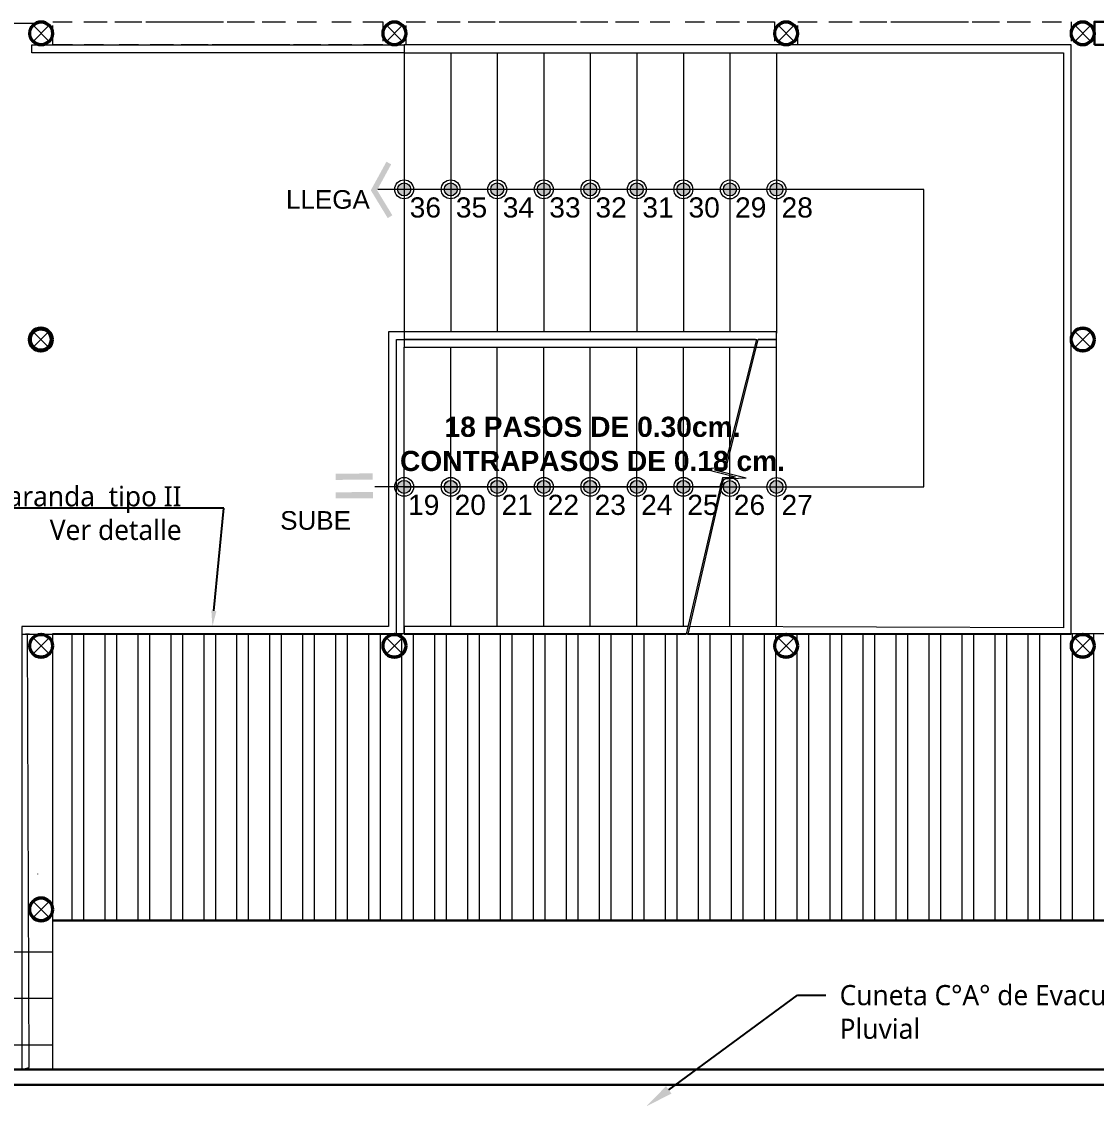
# Model space of a CAD drawing. Header units: metres. Extents: x 27 to 147, y -173 to 8.
# Drawn here: x 120.62 to 127.55, y -51.38 to -44.38 of the extents above; entities that cross this region are included whole.
import ezdxf
from ezdxf import colors
from ezdxf.entities.mleader import LeaderData, LeaderLine
from ezdxf.enums import TextEntityAlignment as Align
from ezdxf.math import Vec2, Vec3

# ---------------------------------------------------------------- set-up
doc = ezdxf.new("R2010")
doc.units = ezdxf.units.M
for name, pattern in [('DASHED2', [0.375, 0.25, -0.125]), ('HIDDEN2', [0.1875, 0.125, -0.0625]), ('HIDDENX2', [19.05, 12.7, -6.35]), ('Rayas', [282.222223, 141.111112, -141.111112])]:
    doc.linetypes.add(name, pattern=pattern)
for name, color, linetype, lineweight in [('A-TRAZO', 7, 'Continuous', 5), ('A_CORTE', 6, 'Continuous', 13), ('A_MUROS-02', 2, 'Continuous', 15), ('barandas tipo 1', 200, 'Continuous', 20), ('cortada', 130, 'HIDDEN2', 20), ('Equipamiento SR', 23, 'Continuous', 0), ('Estructura – Carga_Pluma_Nº__20', 1, 'Continuous', 0), ('flechas', 180, 'Continuous', 15), ('GRAFO 0 BLANCO', 7, 'Continuous', 0), ('GRAFO 3', 22, 'Continuous', 30), ('GRAFO 4', 7, 'Continuous', 30), ('letras sr', 7, 'Continuous', 5), ('Mobiliario interno', 251, 'Continuous', 0), ('Proyeccciones', 1, 'DASHED2', 18), ('PROYECCION LOSA', 7, 'Rayas', 5), ('Tabiques El', 7, 'Continuous', 15)]:
    doc.layers.add(name, color=color, linetype=linetype, lineweight=lineweight)
for name, color, linetype, lineweight, true_color in [('Estructura - Combinado_Pluma_Nº__161', 7, 'Continuous', 13, 0x6a6a6a), ('Mobiliario', 7, 'Continuous', 0, 0x7f7f7f), ('Structural - Combined_Pen_No__161', 7, 'Continuous', 13, 0x6a6a6a)]:
    doc.layers.add(name, color=color, linetype=linetype, lineweight=lineweight, true_color=true_color)
doc.styles.add('Generales', font='trebuc.ttf', dxfattribs={"height": 0.1})
doc.styles.add('GENERATED_STYLE_2', font='arial.ttf')
doc.styles.add('Santa Rosa 1 50', font='trebuc.ttf')
doc.styles.add('TURBO_NPT', font='sanssb__.ttf')

msp = doc.modelspace()

# ---------------------------------------------------------------- hatches: boundary and pattern name
at = {"layer": 'flechas'}
for points in [[(122.9756, -45.2816), (123.0063, -45.2984), (122.9152, -45.4649), (123.0138, -45.6271), (122.9839, -45.6452), (122.8748, -45.4658)], [(122.9756, -45.2816), (123.0063, -45.2984), (122.9152, -45.4649), (123.0138, -45.6271), (122.9839, -45.6452), (122.8748, -45.4658)], [(123.1194, -45.43, -1), (123.0603, -45.4897, -1)], [(123.1196, -45.4894, -1), (123.06, -45.4303, -1)], [(123.1194, -45.43, -1), (123.0603, -45.4897, -1)], [(123.1196, -45.4894, -1), (123.06, -45.4303, -1)], [(123.1194, -45.43, -1), (123.0603, -45.4897, -1)], [(123.1196, -45.4894, -1), (123.06, -45.4303, -1)], [(123.1194, -45.43, -1), (123.0603, -45.4897, -1)], [(123.1196, -45.4894, -1), (123.06, -45.4303, -1)], [(123.4194, -45.43, -1), (123.3603, -45.4897, -1)], [(123.4196, -45.4894, -1), (123.36, -45.4303, -1)], [(123.4194, -45.43, -1), (123.3603, -45.4897, -1)], [(123.4196, -45.4894, -1), (123.36, -45.4303, -1)], [(123.4194, -45.43, -1), (123.3603, -45.4897, -1)], [(123.4196, -45.4894, -1), (123.36, -45.4303, -1)], [(123.4194, -45.43, -1), (123.3603, -45.4897, -1)], [(123.4196, -45.4894, -1), (123.36, -45.4303, -1)], [(123.7194, -45.43, -1), (123.6603, -45.4897, -1)], [(123.7196, -45.4894, -1), (123.66, -45.4303, -1)], [(123.7194, -45.43, -1), (123.6603, -45.4897, -1)], [(123.7196, -45.4894, -1), (123.66, -45.4303, -1)], [(123.7194, -45.43, -1), (123.6603, -45.4897, -1)], [(123.7196, -45.4894, -1), (123.66, -45.4303, -1)], [(123.7194, -45.43, -1), (123.6603, -45.4897, -1)], [(123.7196, -45.4894, -1), (123.66, -45.4303, -1)], [(124.0194, -45.43, -1), (123.9603, -45.4897, -1)], [(124.0196, -45.4894, -1), (123.96, -45.4303, -1)], [(124.0194, -45.43, -1), (123.9603, -45.4897, -1)], [(124.0196, -45.4894, -1), (123.96, -45.4303, -1)], [(124.0194, -45.43, -1), (123.9603, -45.4897, -1)], [(124.0196, -45.4894, -1), (123.96, -45.4303, -1)], [(124.0194, -45.43, -1), (123.9603, -45.4897, -1)], [(124.0196, -45.4894, -1), (123.96, -45.4303, -1)], [(124.3194, -45.43, -1), (124.2603, -45.4897, -1)], [(124.3196, -45.4894, -1), (124.26, -45.4303, -1)], [(124.3194, -45.43, -1), (124.2603, -45.4897, -1)], [(124.3196, -45.4894, -1), (124.26, -45.4303, -1)], [(124.3194, -45.43, -1), (124.2603, -45.4897, -1)], [(124.3196, -45.4894, -1), (124.26, -45.4303, -1)], [(124.3194, -45.43, -1), (124.2603, -45.4897, -1)], [(124.3196, -45.4894, -1), (124.26, -45.4303, -1)], [(124.6194, -45.43, -1), (124.5603, -45.4897, -1)], [(124.6196, -45.4894, -1), (124.56, -45.4303, -1)], [(124.6194, -45.43, -1), (124.5603, -45.4897, -1)], [(124.6196, -45.4894, -1), (124.56, -45.4303, -1)], [(124.6194, -45.43, -1), (124.5603, -45.4897, -1)], [(124.6196, -45.4894, -1), (124.56, -45.4303, -1)], [(124.6194, -45.43, -1), (124.5603, -45.4897, -1)], [(124.6196, -45.4894, -1), (124.56, -45.4303, -1)], [(124.9194, -45.43, -1), (124.8603, -45.4897, -1)], [(124.9196, -45.4894, -1), (124.86, -45.4303, -1)], [(124.9194, -45.43, -1), (124.8603, -45.4897, -1)], [(124.9196, -45.4894, -1), (124.86, -45.4303, -1)], [(124.9194, -45.43, -1), (124.8603, -45.4897, -1)], [(124.9196, -45.4894, -1), (124.86, -45.4303, -1)], [(124.9194, -45.43, -1), (124.8603, -45.4897, -1)], [(124.9196, -45.4894, -1), (124.86, -45.4303, -1)], [(125.2194, -45.4305, -1), (125.1603, -45.4901, -1)], [(125.2196, -45.4899, -1), (125.16, -45.4307, -1)], [(125.2194, -45.4305, -1), (125.1603, -45.4901, -1)], [(125.2196, -45.4899, -1), (125.16, -45.4307, -1)], [(125.2194, -45.4305, -1), (125.1603, -45.4901, -1)], [(125.2196, -45.4899, -1), (125.16, -45.4307, -1)], [(125.2194, -45.4305, -1), (125.1603, -45.4901, -1)], [(125.2196, -45.4899, -1), (125.16, -45.4307, -1)], [(125.5194, -45.4305, -1), (125.4603, -45.4901, -1)], [(125.5196, -45.4899, -1), (125.46, -45.4307, -1)], [(125.5194, -45.4305, -1), (125.4603, -45.4901, -1)], [(125.5196, -45.4899, -1), (125.46, -45.4307, -1)], [(125.5194, -45.4305, -1), (125.4603, -45.4901, -1)], [(125.5196, -45.4899, -1), (125.46, -45.4307, -1)], [(125.5194, -45.4305, -1), (125.4603, -45.4901, -1)], [(125.5196, -45.4899, -1), (125.46, -45.4307, -1)], [(123.1194, -47.3488, -1), (123.0603, -47.4084, -1)], [(123.1196, -47.4082, -1), (123.06, -47.349, -1)], [(123.1194, -47.3488, -1), (123.0603, -47.4084, -1)], [(123.1196, -47.4082, -1), (123.06, -47.349, -1)], [(123.4194, -47.3488, -1), (123.3603, -47.4084, -1)], [(123.4196, -47.4082, -1), (123.36, -47.349, -1)], [(123.4194, -47.3488, -1), (123.3603, -47.4084, -1)], [(123.4196, -47.4082, -1), (123.36, -47.349, -1)], [(123.4194, -47.3492, -1), (123.3603, -47.4089, -1)], [(123.4196, -47.4087, -1), (123.36, -47.3495, -1)], [(123.4194, -47.3492, -1), (123.3603, -47.4089, -1)], [(123.4196, -47.4087, -1), (123.36, -47.3495, -1)], [(123.7194, -47.3488, -1), (123.6603, -47.4084, -1)], [(123.7196, -47.4082, -1), (123.66, -47.349, -1)], [(123.7194, -47.3488, -1), (123.6603, -47.4084, -1)], [(123.7196, -47.4082, -1), (123.66, -47.349, -1)], [(123.7194, -47.3492, -1), (123.6603, -47.4089, -1)], [(123.7196, -47.4087, -1), (123.66, -47.3495, -1)], [(123.7194, -47.3492, -1), (123.6603, -47.4089, -1)], [(123.7196, -47.4087, -1), (123.66, -47.3495, -1)], [(124.0194, -47.3488, -1), (123.9603, -47.4084, -1)], [(124.0196, -47.4082, -1), (123.96, -47.349, -1)], [(124.0194, -47.3488, -1), (123.9603, -47.4084, -1)], [(124.0196, -47.4082, -1), (123.96, -47.349, -1)], [(124.0194, -47.3492, -1), (123.9603, -47.4089, -1)], [(124.0196, -47.4087, -1), (123.96, -47.3495, -1)], [(124.0194, -47.3492, -1), (123.9603, -47.4089, -1)], [(124.0196, -47.4087, -1), (123.96, -47.3495, -1)], [(124.3194, -47.3488, -1), (124.2603, -47.4084, -1)], [(124.3196, -47.4082, -1), (124.26, -47.349, -1)], [(124.3194, -47.3488, -1), (124.2603, -47.4084, -1)], [(124.3196, -47.4082, -1), (124.26, -47.349, -1)], [(124.3194, -47.3492, -1), (124.2603, -47.4089, -1)], [(124.3196, -47.4087, -1), (124.26, -47.3495, -1)], [(124.3194, -47.3492, -1), (124.2603, -47.4089, -1)], [(124.3196, -47.4087, -1), (124.26, -47.3495, -1)], [(124.6194, -47.3488, -1), (124.5603, -47.4084, -1)], [(124.6196, -47.4082, -1), (124.56, -47.349, -1)], [(124.6194, -47.3488, -1), (124.5603, -47.4084, -1)], [(124.6196, -47.4082, -1), (124.56, -47.349, -1)], [(124.6194, -47.3492, -1), (124.5603, -47.4089, -1)], [(124.6196, -47.4087, -1), (124.56, -47.3495, -1)], [(124.6194, -47.3492, -1), (124.5603, -47.4089, -1)], [(124.6196, -47.4087, -1), (124.56, -47.3495, -1)], [(124.9194, -47.3488, -1), (124.8603, -47.4084, -1)], [(124.9196, -47.4082, -1), (124.86, -47.349, -1)], [(124.9194, -47.3488, -1), (124.8603, -47.4084, -1)], [(124.9196, -47.4082, -1), (124.86, -47.349, -1)], [(124.9194, -47.3492, -1), (124.8603, -47.4089, -1)], [(124.9196, -47.4087, -1), (124.86, -47.3495, -1)], [(124.9194, -47.3492, -1), (124.8603, -47.4089, -1)], [(124.9196, -47.4087, -1), (124.86, -47.3495, -1)], [(125.2194, -47.3497, -1), (125.1603, -47.4094, -1)], [(125.2196, -47.4091, -1), (125.16, -47.3499, -1)], [(125.2194, -47.3497, -1), (125.1603, -47.4094, -1)], [(125.2196, -47.4091, -1), (125.16, -47.3499, -1)], [(125.5194, -47.3492, -1), (125.4603, -47.4089, -1)], [(125.5196, -47.4087, -1), (125.46, -47.3495, -1)], [(125.5194, -47.3492, -1), (125.4603, -47.4089, -1)], [(125.5196, -47.4087, -1), (125.46, -47.3495, -1)], [(125.5194, -47.3492, -1), (125.4603, -47.4089, -1)], [(125.5196, -47.4087, -1), (125.46, -47.3495, -1)], [(125.5194, -47.3492, -1), (125.4603, -47.4089, -1)], [(125.5196, -47.4087, -1), (125.46, -47.3495, -1)]]:
    msp.add_hatch(color=256, dxfattribs=at).paths.add_polyline_path(points)
h = msp.add_hatch(color=256, dxfattribs=at)
h.paths.add_polyline_path([(122.6485, -47.4536), (122.6482, -47.4136), (122.8882, -47.4117), (122.8885, -47.4517)])
h.paths.add_polyline_path([(122.6476, -47.3336), (122.6473, -47.2936), (122.8873, -47.2917), (122.8876, -47.3317)])
h = msp.add_hatch(color=256, dxfattribs=at)
h.paths.add_polyline_path([(122.6485, -47.4536), (122.6482, -47.4136), (122.8882, -47.4117), (122.8885, -47.4517)])
h.paths.add_polyline_path([(122.6476, -47.3336), (122.6473, -47.2936), (122.8873, -47.2917), (122.8876, -47.3317)])
h = msp.add_hatch(color=256, dxfattribs=at)
h.paths.add_polyline_path([(122.6485, -47.4536), (122.6482, -47.4136), (122.8882, -47.4117), (122.8885, -47.4517)])
h.paths.add_polyline_path([(122.6476, -47.3336), (122.6473, -47.2936), (122.8873, -47.2917), (122.8876, -47.3317)])
h = msp.add_hatch(color=256, dxfattribs=at)
h.paths.add_polyline_path([(122.6485, -47.4536), (122.6482, -47.4136), (122.8882, -47.4117), (122.8885, -47.4517)])
h.paths.add_polyline_path([(122.6476, -47.3336), (122.6473, -47.2936), (122.8873, -47.2917), (122.8876, -47.3317)])
at = {"layer": 'Mobiliario interno'}
h = msp.add_hatch(dxfattribs=at)
h.set_pattern_fill('STEEL', color=256, scale=1.7, angle=45)
h.set_pattern_definition([(90, (287.6245, 279.56074), (-0.2125, 0), []), (90, (287.54938, 279.63587), (-0.2125, 0), [])])
h.paths.add_polyline_path([(132.5568, -48.3288), (127.7904, -48.3253), (120.8226, -48.3221), (120.8235, -50.1716), (131.2346, -50.175), (131.2349, -54.328), (132.6365, -54.328), (132.6365, -48.3288)])

# ---------------------------------------------------------------- linework, layer by layer
at = {"layer": 'A-TRAZO', "color": 251, "true_color": 0x636466}
for p, q in [((126.4398, -45.4598), (122.9201, -45.4598)), ((126.4398, -45.4598), (122.9201, -45.4598)), ((126.4398, -45.4598), (122.9325, -45.4598)), ((126.4398, -45.4598), (122.9325, -45.4598)), ((126.4398, -47.3786), (126.4398, -45.4598)), ((126.4398, -47.3786), (126.4398, -45.4598)), ((126.4398, -47.3786), (126.4398, -45.4598)), ((126.4398, -47.3786), (126.4398, -45.4598)), ((123.0898, -47.3786), (126.4398, -47.3786)), ((123.0898, -47.3786), (126.4398, -47.3786)), ((125.1374, -47.3786), (126.4398, -47.3786)), ((125.1374, -47.3786), (126.4398, -47.3786))]:
    msp.add_line(p, q, dxfattribs=at)
at = {"layer": 'A-TRAZO'}
msp.add_line((125.1273, -47.3786), (122.9016, -47.3786), dxfattribs=at)
msp.add_line((125.1273, -47.3786), (122.9016, -47.3786), dxfattribs=at)
at = {"layer": 'A-TRAZO', "color": 18, "lineweight": 30, "true_color": 0x000000}
msp.add_line((120.8238, -50.1756), (130.6569, -50.1744), dxfattribs=at)
at = {"layer": 'A_CORTE'}
for p, q in [((125.1555, -47.2557), (125.3626, -46.4286)), ((125.1555, -47.2557), (125.3626, -46.4286)), ((125.1634, -47.2653), (125.3729, -46.4286)), ((125.1634, -47.2653), (125.3729, -46.4286)), ((125.1555, -47.2557), (125.023, -47.2619)), ((125.1555, -47.2557), (125.023, -47.2619)), ((125.1414, -47.3175), (124.9085, -48.3286)), ((125.1414, -47.3175), (124.9085, -48.3286)), ((125.1493, -47.3272), (124.9188, -48.3286)), ((125.1493, -47.3272), (124.9188, -48.3286)), ((125.023, -47.2619), (125.2264, -47.314)), ((125.023, -47.2619), (125.2264, -47.314)), ((125.1634, -47.2653), (125.0901, -47.2688)), ((125.1634, -47.2653), (125.0901, -47.2688)), ((125.0901, -47.2688), (125.2949, -47.3212)), ((125.0901, -47.2688), (125.2949, -47.3212)), ((125.1414, -47.3175), (125.2264, -47.314)), ((125.1414, -47.3175), (125.2264, -47.314)), ((125.1493, -47.3272), (125.2949, -47.3212)), ((125.1493, -47.3272), (125.2949, -47.3212))]:
    msp.add_line(p, q, dxfattribs=at)
at = {"layer": 'A_MUROS-02', "lineweight": 40}
for centre, radius in [((120.7492, -44.4536), 0.075), ((120.7492, -44.4536), 0.075), ((123.0269, -44.4536), 0.075), ((123.0269, -44.4536), 0.075), ((123.0269, -44.4536), 0.075), ((123.0269, -44.4536), 0.075), ((125.5522, -44.4536), 0.075), ((125.5522, -44.4536), 0.075), ((125.5522, -44.4536), 0.075), ((125.5522, -44.4536), 0.075), ((127.4646, -44.4536), 0.075), ((127.4646, -44.4536), 0.075), ((127.4646, -44.4536), 0.075), ((127.4646, -44.4536), 0.075), ((127.4646, -44.4536), 0.075), ((127.4646, -44.4536), 0.075), ((127.4646, -44.4536), 0.075), ((127.4646, -44.4536), 0.075), ((120.7469, -46.4286), 0.075), ((120.7469, -46.4286), 0.075), ((120.7469, -46.4286), 0.067), ((120.7469, -46.4286), 0.067), ((127.4646, -46.4286), 0.075), ((127.4646, -46.4286), 0.075), ((127.4646, -46.4286), 0.075), ((127.4646, -46.4286), 0.075), ((120.7492, -48.4036), 0.075), ((120.7492, -48.4036), 0.075), ((120.7492, -48.4036), 0.075), ((120.7492, -48.4036), 0.075), ((123.0269, -48.4036), 0.075), ((123.0269, -48.4036), 0.075), ((123.0269, -48.4036), 0.075), ((123.0269, -48.4036), 0.075), ((125.5522, -48.4036), 0.075), ((125.5522, -48.4036), 0.075), ((125.5522, -48.4036), 0.075), ((125.5522, -48.4036), 0.075), ((127.4646, -48.4036), 0.075), ((127.4646, -48.4036), 0.075), ((127.4646, -48.4036), 0.075), ((127.4646, -48.4036), 0.075), ((120.7492, -50.1036), 0.075), ((120.7492, -50.1036), 0.075), ((120.7492, -50.1036), 0.075), ((120.7492, -50.1036), 0.075), ((120.7492, -50.1036), 0.075), ((120.7492, -50.1036), 0.075)]:
    msp.add_circle(centre, radius, dxfattribs=at)
at = {"layer": 'barandas tipo 1'}
msp.add_lwpolyline([(123.0898, -44.5286), (123.0898, -44.5786), (120.6902, -44.5786), (120.6902, -44.5286)], close=True, dxfattribs=at)
msp.add_lwpolyline([(123.0898, -44.5286), (123.0898, -44.5786), (120.6902, -44.5786), (120.6902, -44.5286)], close=True, dxfattribs=at)
msp.add_lwpolyline([(123.0898, -44.5286), (123.0898, -44.5786), (120.6902, -44.5786), (120.6902, -44.5286)], close=True, dxfattribs=at)
msp.add_lwpolyline([(123.0898, -44.5286), (123.0898, -44.5786), (120.6902, -44.5786), (120.6902, -44.5286)], close=True, dxfattribs=at)
for points in [[(124.9172, -48.3286), (127.3896, -48.3286), (127.3896, -44.5286), (123.0898, -44.5286), (123.0898, -44.5786), (127.3404, -44.5786), (127.3409, -48.2872), (124.9303, -48.2786)], [(124.9172, -48.3286), (127.3896, -48.3286), (127.3896, -44.5286), (123.0898, -44.5286), (123.0898, -44.5786), (127.3404, -44.5786), (127.3409, -48.2872), (124.9303, -48.2786)], [(124.9172, -48.3286), (127.3896, -48.3286), (127.3896, -44.5286), (123.0898, -44.5286), (123.0898, -44.5786), (127.3404, -44.5786), (127.3409, -48.2872), (124.9303, -48.2786)], [(124.9172, -48.3286), (127.3896, -48.3286), (127.3896, -44.5286), (123.0898, -44.5286), (123.0898, -44.5786), (127.3404, -44.5786), (127.3409, -48.2872), (124.9303, -48.2786)], [(125.4898, -46.4286), (125.4898, -46.3786), (122.9894, -46.3786), (122.9894, -48.2786), (120.6242, -48.2786), (120.6242, -48.3286), (120.6742, -48.3286), (120.6492, -48.3286), (123.0394, -48.3286), (123.0394, -46.4286), (125.3626, -46.4286)], [(125.4898, -46.4286), (125.4898, -46.3786), (122.9894, -46.3786), (122.9894, -48.2786), (120.6242, -48.2786), (120.6242, -48.3286), (120.6742, -48.3286), (120.6492, -48.3286), (123.0394, -48.3286), (123.0394, -46.4286), (125.3626, -46.4286)], [(125.4898, -46.4286), (125.4898, -46.3786), (123.0898, -46.3786), (123.0898, -46.4286), (125.3626, -46.4286)], [(125.4898, -46.4286), (125.4898, -46.3786), (123.0898, -46.3786), (123.0898, -46.4286), (125.3626, -46.4286)], [(125.3547, -46.4286), (123.0898, -46.4286), (123.0898, -46.4786), (125.352, -46.4786)], [(125.3547, -46.4286), (123.0898, -46.4286), (123.0898, -46.4786), (125.352, -46.4786)], [(125.3547, -46.4286), (123.0898, -46.4286), (123.0898, -46.4786), (125.352, -46.4786)], [(125.3547, -46.4286), (123.0898, -46.4286), (123.0898, -46.4786), (125.352, -46.4786)], [(125.4898, -46.4786), (125.4898, -46.4286), (125.3729, -46.4286)], [(125.4898, -46.4786), (125.4898, -46.4286), (125.3729, -46.4286)], [(125.4898, -46.4786), (125.4898, -46.4286), (125.3729, -46.4286)], [(125.4898, -46.4786), (125.4898, -46.4286), (125.3729, -46.4286)], [(124.92, -48.2786), (123.0898, -48.2786), (123.0898, -48.3286), (124.9085, -48.3286)], [(124.92, -48.2786), (123.0898, -48.2786), (123.0898, -48.3286), (124.9085, -48.3286)], [(120.6242, -48.3286), (120.6242, -51.1359), (120.6726, -51.1235), (120.6617, -48.3286)]]:
    msp.add_lwpolyline(points, dxfattribs=at)
at = {"layer": 'barandas tipo 1', "linetype": 'HIDDENX2'}
for points in [[(125.3729, -46.4286), (125.4898, -46.4286), (125.4898, -46.3828)], [(125.3729, -46.4286), (125.4898, -46.4286), (125.4898, -46.3828)], [(125.3622, -46.4786), (125.4898, -46.4786), (125.4898, -46.4286), (125.3729, -46.4286)], [(125.3622, -46.4786), (125.4898, -46.4786), (125.4898, -46.4286), (125.3729, -46.4286)], [(125.3622, -46.4786), (125.4898, -46.4786), (125.4898, -46.4328)], [(125.3622, -46.4786), (125.4898, -46.4786), (125.4898, -46.4328)]]:
    msp.add_lwpolyline(points, dxfattribs=at)
at = {"layer": 'cortada', "linetype": 'HIDDEN2'}
for points in [[(120.8242, -44.3786), (122.9519, -44.3786), (122.9519, -44.5286), (120.8242, -44.5286)], [(120.8242, -44.3786), (122.9519, -44.3786), (122.9519, -44.5286), (120.8242, -44.5286)], [(123.1019, -44.3786), (125.4772, -44.3786), (125.4772, -44.5286), (123.1019, -44.5286)], [(123.1019, -44.3786), (125.4772, -44.3786), (125.4772, -44.5286), (123.1019, -44.5286)], [(125.6272, -44.3786), (127.3896, -44.3786), (127.3896, -44.5286), (125.6272, -44.5286)], [(125.6272, -44.3786), (127.3896, -44.3786), (127.3896, -44.5286), (125.6272, -44.5286)]]:
    msp.add_lwpolyline(points, close=True, dxfattribs=at)
at = {"layer": 'Estructura - Combinado_Pluma_Nº__161', "color": 251, "linetype": 'HIDDENX2', "true_color": 0x636466}
msp.add_line((123.0898, -48.2036), (123.0898, -46.5036), dxfattribs=at)
msp.add_line((123.0898, -48.2036), (123.0898, -46.5036), dxfattribs=at)
msp.add_line((123.0898, -48.2036), (123.0898, -46.5036), dxfattribs=at)
msp.add_line((123.0898, -48.2036), (123.0898, -46.5036), dxfattribs=at)
at = {"layer": 'Estructura - Combinado_Pluma_Nº__161', "linetype": 'HIDDENX2'}
msp.add_line((123.0898, -48.3286), (123.0898, -48.3286), dxfattribs=at)
msp.add_line((123.0898, -48.3286), (123.0898, -48.3286), dxfattribs=at)
at = {"layer": 'Estructura – Carga_Pluma_Nº__20', "linetype": 'Continuous'}
for centre in [(120.7492, -44.4536), (120.7492, -44.4536), (123.0269, -44.4536), (123.0269, -44.4536), (123.0269, -44.4536), (123.0269, -44.4536), (125.5522, -44.4536), (125.5522, -44.4536), (125.5522, -44.4536), (125.5522, -44.4536), (127.4646, -44.4536), (127.4646, -44.4536), (127.4646, -46.4286), (127.4646, -46.4286), (127.4646, -46.4286), (127.4646, -46.4286), (120.7492, -48.4036), (120.7492, -48.4036), (120.7492, -48.4036), (120.7492, -48.4036), (123.0269, -48.4036), (123.0269, -48.4036), (123.0269, -48.4036), (123.0269, -48.4036), (125.5522, -48.4036), (125.5522, -48.4036), (125.5522, -48.4036), (125.5522, -48.4036), (127.4646, -48.4036), (127.4646, -48.4036), (127.4646, -48.4036), (127.4646, -48.4036), (120.7492, -50.1036), (120.7492, -50.1036), (120.7492, -50.1036), (120.7492, -50.1036), (120.7492, -50.1036), (120.7492, -50.1036)]:
    msp.add_circle(centre, 0.067, dxfattribs=at)
at = {"layer": 'flechas'}
for centre, radius in [((123.0898, -45.4598), 0.061), ((123.0898, -45.4598), 0.061), ((123.0898, -45.4598), 0.061), ((123.0898, -45.4598), 0.061), ((123.0898, -45.4598), 0.042), ((123.0898, -45.4598), 0.042), ((123.0898, -45.4598), 0.042), ((123.0898, -45.4598), 0.042), ((123.0898, -45.4598), 0.042), ((123.0898, -45.4598), 0.042), ((123.0898, -45.4598), 0.042), ((123.0898, -45.4598), 0.042), ((123.0898, -45.4598), 0.042), ((123.0898, -45.4598), 0.042), ((123.0898, -45.4598), 0.042), ((123.0898, -45.4598), 0.042), ((123.0898, -45.4598), 0.042), ((123.0898, -45.4598), 0.042), ((123.0898, -45.4598), 0.042), ((123.0898, -45.4598), 0.042), ((123.3898, -45.4598), 0.061), ((123.3898, -45.4598), 0.061), ((123.3898, -45.4598), 0.061), ((123.3898, -45.4598), 0.061), ((123.3898, -45.4598), 0.042), ((123.3898, -45.4598), 0.042), ((123.3898, -45.4598), 0.042), ((123.3898, -45.4598), 0.042), ((123.3898, -45.4598), 0.042), ((123.3898, -45.4598), 0.042), ((123.3898, -45.4598), 0.042), ((123.3898, -45.4598), 0.042), ((123.3898, -45.4598), 0.042), ((123.3898, -45.4598), 0.042), ((123.3898, -45.4598), 0.042), ((123.3898, -45.4598), 0.042), ((123.3898, -45.4598), 0.042), ((123.3898, -45.4598), 0.042), ((123.3898, -45.4598), 0.042), ((123.3898, -45.4598), 0.042), ((123.6898, -45.4598), 0.061), ((123.6898, -45.4598), 0.061), ((123.6898, -45.4598), 0.061), ((123.6898, -45.4598), 0.061), ((123.6898, -45.4598), 0.042), ((123.6898, -45.4598), 0.042), ((123.6898, -45.4598), 0.042), ((123.6898, -45.4598), 0.042), ((123.6898, -45.4598), 0.042), ((123.6898, -45.4598), 0.042), ((123.6898, -45.4598), 0.042), ((123.6898, -45.4598), 0.042), ((123.6898, -45.4598), 0.042), ((123.6898, -45.4598), 0.042), ((123.6898, -45.4598), 0.042), ((123.6898, -45.4598), 0.042), ((123.6898, -45.4598), 0.042), ((123.6898, -45.4598), 0.042), ((123.6898, -45.4598), 0.042), ((123.6898, -45.4598), 0.042), ((123.9898, -45.4598), 0.061), ((123.9898, -45.4598), 0.061), ((123.9898, -45.4598), 0.061), ((123.9898, -45.4598), 0.061), ((123.9898, -45.4598), 0.042), ((123.9898, -45.4598), 0.042), ((123.9898, -45.4598), 0.042), ((123.9898, -45.4598), 0.042), ((123.9898, -45.4598), 0.042), ((123.9898, -45.4598), 0.042), ((123.9898, -45.4598), 0.042), ((123.9898, -45.4598), 0.042), ((123.9898, -45.4598), 0.042), ((123.9898, -45.4598), 0.042), ((123.9898, -45.4598), 0.042), ((123.9898, -45.4598), 0.042), ((123.9898, -45.4598), 0.042), ((123.9898, -45.4598), 0.042), ((123.9898, -45.4598), 0.042), ((123.9898, -45.4598), 0.042), ((124.2898, -45.4598), 0.061), ((124.2898, -45.4598), 0.061), ((124.2898, -45.4598), 0.061), ((124.2898, -45.4598), 0.061), ((124.2898, -45.4598), 0.042), ((124.2898, -45.4598), 0.042), ((124.2898, -45.4598), 0.042), ((124.2898, -45.4598), 0.042), ((124.2898, -45.4598), 0.042), ((124.2898, -45.4598), 0.042), ((124.2898, -45.4598), 0.042), ((124.2898, -45.4598), 0.042), ((124.2898, -45.4598), 0.042), ((124.2898, -45.4598), 0.042), ((124.2898, -45.4598), 0.042), ((124.2898, -45.4598), 0.042), ((124.2898, -45.4598), 0.042), ((124.2898, -45.4598), 0.042), ((124.2898, -45.4598), 0.042), ((124.2898, -45.4598), 0.042), ((124.5898, -45.4598), 0.061), ((124.5898, -45.4598), 0.061), ((124.5898, -45.4598), 0.061), ((124.5898, -45.4598), 0.061), ((124.5898, -45.4598), 0.042), ((124.5898, -45.4598), 0.042), ((124.5898, -45.4598), 0.042), ((124.5898, -45.4598), 0.042), ((124.5898, -45.4598), 0.042), ((124.5898, -45.4598), 0.042), ((124.5898, -45.4598), 0.042), ((124.5898, -45.4598), 0.042), ((124.5898, -45.4598), 0.042), ((124.5898, -45.4598), 0.042), ((124.5898, -45.4598), 0.042), ((124.5898, -45.4598), 0.042), ((124.5898, -45.4598), 0.042), ((124.5898, -45.4598), 0.042), ((124.5898, -45.4598), 0.042), ((124.5898, -45.4598), 0.042), ((124.8898, -45.4598), 0.061), ((124.8898, -45.4598), 0.061), ((124.8898, -45.4598), 0.061), ((124.8898, -45.4598), 0.061), ((124.8898, -45.4598), 0.042), ((124.8898, -45.4598), 0.042), ((124.8898, -45.4598), 0.042), ((124.8898, -45.4598), 0.042), ((124.8898, -45.4598), 0.042), ((124.8898, -45.4598), 0.042), ((124.8898, -45.4598), 0.042), ((124.8898, -45.4598), 0.042), ((124.8898, -45.4598), 0.042), ((124.8898, -45.4598), 0.042), ((124.8898, -45.4598), 0.042), ((124.8898, -45.4598), 0.042), ((124.8898, -45.4598), 0.042), ((124.8898, -45.4598), 0.042), ((124.8898, -45.4598), 0.042), ((124.8898, -45.4598), 0.042), ((125.1898, -45.4603), 0.061), ((125.1898, -45.4603), 0.061), ((125.1898, -45.4603), 0.061), ((125.1898, -45.4603), 0.061), ((125.1898, -45.4603), 0.042), ((125.1898, -45.4603), 0.042), ((125.1898, -45.4603), 0.042), ((125.1898, -45.4603), 0.042), ((125.1898, -45.4603), 0.042), ((125.1898, -45.4603), 0.042), ((125.1898, -45.4603), 0.042), ((125.1898, -45.4603), 0.042), ((125.1898, -45.4603), 0.042), ((125.1898, -45.4603), 0.042), ((125.1898, -45.4603), 0.042), ((125.1898, -45.4603), 0.042), ((125.1898, -45.4603), 0.042), ((125.1898, -45.4603), 0.042), ((125.1898, -45.4603), 0.042), ((125.1898, -45.4603), 0.042), ((125.4898, -45.4603), 0.061), ((125.4898, -45.4603), 0.061), ((125.4898, -45.4603), 0.061), ((125.4898, -45.4603), 0.061), ((125.4898, -45.4603), 0.042), ((125.4898, -45.4603), 0.042), ((125.4898, -45.4603), 0.042), ((125.4898, -45.4603), 0.042), ((125.4898, -45.4603), 0.042), ((125.4898, -45.4603), 0.042), ((125.4898, -45.4603), 0.042), ((125.4898, -45.4603), 0.042), ((125.4898, -45.4603), 0.042), ((125.4898, -45.4603), 0.042), ((125.4898, -45.4603), 0.042), ((125.4898, -45.4603), 0.042), ((125.4898, -45.4603), 0.042), ((125.4898, -45.4603), 0.042), ((125.4898, -45.4603), 0.042), ((125.4898, -45.4603), 0.042), ((123.0898, -47.3786), 0.061), ((123.0898, -47.3786), 0.061), ((123.3898, -47.3786), 0.061), ((123.3898, -47.3786), 0.061), ((123.3898, -47.3791), 0.061), ((123.3898, -47.3791), 0.061), ((123.6898, -47.3786), 0.061), ((123.6898, -47.3786), 0.061), ((123.6898, -47.3791), 0.061), ((123.6898, -47.3791), 0.061), ((123.9898, -47.3786), 0.061), ((123.9898, -47.3786), 0.061), ((123.9898, -47.3791), 0.061), ((123.9898, -47.3791), 0.061), ((124.2898, -47.3786), 0.061), ((124.2898, -47.3786), 0.061), ((124.2898, -47.3791), 0.061), ((124.2898, -47.3791), 0.061), ((124.5898, -47.3786), 0.061), ((124.5898, -47.3786), 0.061), ((124.5898, -47.3791), 0.061), ((124.5898, -47.3791), 0.061), ((124.8898, -47.3786), 0.061), ((124.8898, -47.3786), 0.061), ((124.8898, -47.3791), 0.061), ((124.8898, -47.3791), 0.061), ((125.1898, -47.3795), 0.061), ((125.1898, -47.3795), 0.061), ((125.4898, -47.3791), 0.061), ((125.4898, -47.3791), 0.061), ((125.4898, -47.3791), 0.061), ((125.4898, -47.3791), 0.061), ((123.0898, -47.3786), 0.042), ((123.0898, -47.3786), 0.042), ((123.0898, -47.3786), 0.042), ((123.0898, -47.3786), 0.042), ((123.0898, -47.3786), 0.042), ((123.0898, -47.3786), 0.042), ((123.0898, -47.3786), 0.042), ((123.0898, -47.3786), 0.042), ((123.3898, -47.3786), 0.042), ((123.3898, -47.3786), 0.042), ((123.3898, -47.3786), 0.042), ((123.3898, -47.3786), 0.042), ((123.3898, -47.3786), 0.042), ((123.3898, -47.3786), 0.042), ((123.3898, -47.3786), 0.042), ((123.3898, -47.3786), 0.042), ((123.3898, -47.3791), 0.042), ((123.3898, -47.3791), 0.042), ((123.3898, -47.3791), 0.042), ((123.3898, -47.3791), 0.042), ((123.3898, -47.3791), 0.042), ((123.3898, -47.3791), 0.042), ((123.3898, -47.3791), 0.042), ((123.3898, -47.3791), 0.042), ((123.6898, -47.3786), 0.042), ((123.6898, -47.3786), 0.042), ((123.6898, -47.3786), 0.042), ((123.6898, -47.3786), 0.042), ((123.6898, -47.3786), 0.042), ((123.6898, -47.3786), 0.042), ((123.6898, -47.3786), 0.042), ((123.6898, -47.3786), 0.042), ((123.6898, -47.3791), 0.042), ((123.6898, -47.3791), 0.042), ((123.6898, -47.3791), 0.042), ((123.6898, -47.3791), 0.042), ((123.6898, -47.3791), 0.042), ((123.6898, -47.3791), 0.042), ((123.6898, -47.3791), 0.042), ((123.6898, -47.3791), 0.042), ((123.9898, -47.3786), 0.042), ((123.9898, -47.3786), 0.042), ((123.9898, -47.3786), 0.042), ((123.9898, -47.3786), 0.042), ((123.9898, -47.3786), 0.042), ((123.9898, -47.3786), 0.042), ((123.9898, -47.3786), 0.042), ((123.9898, -47.3786), 0.042), ((123.9898, -47.3791), 0.042), ((123.9898, -47.3791), 0.042), ((123.9898, -47.3791), 0.042), ((123.9898, -47.3791), 0.042), ((123.9898, -47.3791), 0.042), ((123.9898, -47.3791), 0.042), ((123.9898, -47.3791), 0.042), ((123.9898, -47.3791), 0.042), ((124.2898, -47.3786), 0.042), ((124.2898, -47.3786), 0.042), ((124.2898, -47.3786), 0.042), ((124.2898, -47.3786), 0.042), ((124.2898, -47.3786), 0.042), ((124.2898, -47.3786), 0.042), ((124.2898, -47.3786), 0.042), ((124.2898, -47.3786), 0.042), ((124.2898, -47.3791), 0.042), ((124.2898, -47.3791), 0.042), ((124.2898, -47.3791), 0.042), ((124.2898, -47.3791), 0.042), ((124.2898, -47.3791), 0.042), ((124.2898, -47.3791), 0.042), ((124.2898, -47.3791), 0.042), ((124.2898, -47.3791), 0.042), ((124.5898, -47.3786), 0.042), ((124.5898, -47.3786), 0.042), ((124.5898, -47.3786), 0.042), ((124.5898, -47.3786), 0.042), ((124.5898, -47.3786), 0.042), ((124.5898, -47.3786), 0.042), ((124.5898, -47.3786), 0.042), ((124.5898, -47.3786), 0.042), ((124.5898, -47.3791), 0.042), ((124.5898, -47.3791), 0.042), ((124.5898, -47.3791), 0.042), ((124.5898, -47.3791), 0.042), ((124.5898, -47.3791), 0.042), ((124.5898, -47.3791), 0.042), ((124.5898, -47.3791), 0.042), ((124.5898, -47.3791), 0.042), ((124.8898, -47.3786), 0.042), ((124.8898, -47.3786), 0.042), ((124.8898, -47.3786), 0.042), ((124.8898, -47.3786), 0.042), ((124.8898, -47.3786), 0.042), ((124.8898, -47.3786), 0.042), ((124.8898, -47.3786), 0.042), ((124.8898, -47.3786), 0.042), ((124.8898, -47.3791), 0.042), ((124.8898, -47.3791), 0.042), ((124.8898, -47.3791), 0.042), ((124.8898, -47.3791), 0.042), ((124.8898, -47.3791), 0.042), ((124.8898, -47.3791), 0.042), ((124.8898, -47.3791), 0.042), ((124.8898, -47.3791), 0.042), ((125.1898, -47.3795), 0.042), ((125.1898, -47.3795), 0.042), ((125.1898, -47.3795), 0.042), ((125.1898, -47.3795), 0.042), ((125.1898, -47.3795), 0.042), ((125.1898, -47.3795), 0.042), ((125.1898, -47.3795), 0.042), ((125.1898, -47.3795), 0.042), ((125.4898, -47.3791), 0.042), ((125.4898, -47.3791), 0.042), ((125.4898, -47.3791), 0.042), ((125.4898, -47.3791), 0.042), ((125.4898, -47.3791), 0.042), ((125.4898, -47.3791), 0.042), ((125.4898, -47.3791), 0.042), ((125.4898, -47.3791), 0.042), ((125.4898, -47.3791), 0.042), ((125.4898, -47.3791), 0.042), ((125.4898, -47.3791), 0.042), ((125.4898, -47.3791), 0.042), ((125.4898, -47.3791), 0.042), ((125.4898, -47.3791), 0.042), ((125.4898, -47.3791), 0.042), ((125.4898, -47.3791), 0.042)]:
    msp.add_circle(centre, radius, dxfattribs=at)
at = {"layer": 'GRAFO 0 BLANCO', "linetype": 'Rayas'}
for p, q in [((120.7966, -44.4062), (120.7018, -44.501)), ((120.7018, -44.4062), (120.7966, -44.501)), ((120.7966, -44.4062), (120.7018, -44.501)), ((120.7018, -44.4062), (120.7966, -44.501)), ((123.0743, -44.4062), (122.9795, -44.501)), ((122.9795, -44.4062), (123.0743, -44.501)), ((123.0743, -44.4062), (122.9795, -44.501)), ((122.9795, -44.4062), (123.0743, -44.501)), ((123.0743, -44.4062), (122.9795, -44.501)), ((122.9795, -44.4062), (123.0743, -44.501)), ((123.0743, -44.4062), (122.9795, -44.501)), ((122.9795, -44.4062), (123.0743, -44.501)), ((125.5996, -44.4062), (125.5048, -44.501)), ((125.5048, -44.4062), (125.5996, -44.501)), ((125.5996, -44.4062), (125.5048, -44.501)), ((125.5048, -44.4062), (125.5996, -44.501)), ((125.5996, -44.4062), (125.5048, -44.501)), ((125.5048, -44.4062), (125.5996, -44.501)), ((125.5996, -44.4062), (125.5048, -44.501)), ((125.5048, -44.4062), (125.5996, -44.501)), ((127.5119, -44.4062), (127.4172, -44.501)), ((127.4172, -44.4062), (127.5119, -44.501)), ((127.5119, -44.4062), (127.4172, -44.501)), ((127.4172, -44.4062), (127.5119, -44.501)), ((127.5119, -44.4062), (127.4172, -44.501)), ((127.4172, -44.4062), (127.5119, -44.501)), ((127.5119, -44.4062), (127.4172, -44.501)), ((127.4172, -44.4062), (127.5119, -44.501)), ((120.7943, -46.3812), (120.6995, -46.476)), ((120.6995, -46.3812), (120.7943, -46.476)), ((120.7943, -46.3812), (120.6995, -46.476)), ((120.6995, -46.3812), (120.7943, -46.476)), ((127.5119, -46.3812), (127.4172, -46.476)), ((127.4172, -46.3812), (127.5119, -46.476)), ((127.5119, -46.3812), (127.4172, -46.476)), ((127.4172, -46.3812), (127.5119, -46.476)), ((127.5119, -46.3812), (127.4172, -46.476)), ((127.4172, -46.3812), (127.5119, -46.476)), ((127.5119, -46.3812), (127.4172, -46.476)), ((127.4172, -46.3812), (127.5119, -46.476)), ((120.7966, -48.3562), (120.7018, -48.451)), ((120.7018, -48.3562), (120.7966, -48.451)), ((120.7966, -48.3562), (120.7018, -48.451)), ((120.7018, -48.3562), (120.7966, -48.451)), ((120.7966, -48.3562), (120.7018, -48.451)), ((120.7018, -48.3562), (120.7966, -48.451)), ((120.7966, -48.3562), (120.7018, -48.451)), ((120.7018, -48.3562), (120.7966, -48.451)), ((123.0743, -48.3562), (122.9795, -48.451)), ((122.9795, -48.3562), (123.0743, -48.451)), ((123.0743, -48.3562), (122.9795, -48.451)), ((122.9795, -48.3562), (123.0743, -48.451)), ((123.0743, -48.3562), (122.9795, -48.451)), ((122.9795, -48.3562), (123.0743, -48.451)), ((123.0743, -48.3562), (122.9795, -48.451)), ((122.9795, -48.3562), (123.0743, -48.451)), ((125.5996, -48.3562), (125.5048, -48.451)), ((125.5048, -48.3562), (125.5996, -48.451)), ((125.5996, -48.3562), (125.5048, -48.451)), ((125.5048, -48.3562), (125.5996, -48.451)), ((125.5996, -48.3562), (125.5048, -48.451)), ((125.5048, -48.3562), (125.5996, -48.451)), ((125.5996, -48.3562), (125.5048, -48.451)), ((125.5048, -48.3562), (125.5996, -48.451)), ((127.5119, -48.3562), (127.4172, -48.451)), ((127.4172, -48.3562), (127.5119, -48.451)), ((127.5119, -48.3562), (127.4172, -48.451)), ((127.4172, -48.3562), (127.5119, -48.451)), ((127.5119, -48.3562), (127.4172, -48.451)), ((127.4172, -48.3562), (127.5119, -48.451)), ((127.5119, -48.3562), (127.4172, -48.451)), ((127.4172, -48.3562), (127.5119, -48.451)), ((120.7966, -50.0562), (120.7018, -50.151)), ((120.7018, -50.0562), (120.7966, -50.151)), ((120.7966, -50.0562), (120.7018, -50.151)), ((120.7018, -50.0562), (120.7966, -50.151)), ((120.7966, -50.0562), (120.7018, -50.151)), ((120.7018, -50.0562), (120.7966, -50.151)), ((120.7966, -50.0562), (120.7018, -50.151)), ((120.7018, -50.0562), (120.7966, -50.151)), ((120.7966, -50.0562), (120.7018, -50.151)), ((120.7018, -50.0562), (120.7966, -50.151)), ((120.7966, -50.0562), (120.7018, -50.151)), ((120.7018, -50.0562), (120.7966, -50.151))]:
    msp.add_line(p, q, dxfattribs=at)
at = {"layer": 'GRAFO 3', "linetype": 'Continuous'}
msp.add_lwpolyline([(127.5396, -44.5286), (127.6896, -44.5286), (127.6896, -44.3786), (127.5396, -44.3786)], close=True, dxfattribs=at)
msp.add_lwpolyline([(127.5396, -44.5286), (127.6896, -44.5286), (127.6896, -44.3786), (127.5396, -44.3786)], close=True, dxfattribs=at)
at = {"layer": 'GRAFO 4', "linetype": 'Continuous'}
for p, q in [((131.2348, -51.1359), (90.0928, -51.1359)), ((90.1928, -51.2359), (131.1348, -51.2359))]:
    msp.add_line(p, q, dxfattribs=at)
at = {"layer": 'Mobiliario', "linetype": 'Continuous', "elevation": 0.5}
msp.add_lwpolyline([(120.7269, -49.8744), (120.7269, -49.877)], dxfattribs=at)
at = {"layer": 'Proyeccciones', "linetype": 'DASHED2', "lineweight": 9, "ltscale": 0.4}
for points in [[(120.8242, -44.3786), (122.9519, -44.3786), (122.9519, -44.5286), (120.8242, -44.5286)], [(120.8242, -44.3786), (122.9519, -44.3786), (122.9519, -44.5286), (120.8242, -44.5286)], [(123.1019, -44.3786), (125.4772, -44.3786), (125.4772, -44.5286), (123.1019, -44.5286)], [(123.1019, -44.3786), (125.4772, -44.3786), (125.4772, -44.5286), (123.1019, -44.5286)], [(125.6272, -44.3786), (127.3896, -44.3786), (127.3896, -44.5286), (125.6272, -44.5286)], [(125.6272, -44.3786), (127.3896, -44.3786), (127.3896, -44.5286), (125.6272, -44.5286)]]:
    msp.add_lwpolyline(points, close=True, dxfattribs=at)
at = {"layer": 'PROYECCION LOSA', "linetype": 'HIDDENX2'}
msp.add_line((120.7077, -44.3911), (117.256, -44.3911), dxfattribs=at)
msp.add_line((120.7077, -44.3911), (117.256, -44.3911), dxfattribs=at)
msp.add_line((120.7077, -44.3911), (117.256, -44.3911), dxfattribs=at)
msp.add_line((120.7077, -44.3911), (117.256, -44.3911), dxfattribs=at)
at = {"layer": 'PROYECCION LOSA'}
msp.add_lwpolyline([(127.5119, -50.1747), (130.6569, -50.1747), (130.6569, -51.1359), (131.2348, -51.1359), (131.2348, -54.328), (132.5586, -54.328), (132.5586, -48.3275), (120.8231, -48.3275), (120.8231, -50.1747)], dxfattribs=at)
at = {"layer": 'PROYECCION LOSA', "color": 251, "true_color": 0x636466}
msp.add_lwpolyline([(120.8245, -51.1359), (120.8238, -50.1756), (130.6569, -50.1744), (130.6569, -51.1359)], dxfattribs=at)
at = {"layer": 'Tabiques El', "color": 251, "true_color": 0x636466}
for p, q in [((123.0898, -44.5286), (123.0898, -46.3786)), ((123.0898, -44.5286), (123.0898, -46.3786)), ((123.0898, -44.5286), (123.0898, -46.3786)), ((123.0898, -44.5286), (123.0898, -46.3786)), ((123.3898, -44.5786), (123.3898, -46.3786)), ((123.3898, -44.5786), (123.3898, -46.3786)), ((123.3898, -44.5786), (123.3898, -46.3786)), ((123.3898, -44.5786), (123.3898, -46.3786)), ((123.6898, -44.5786), (123.6898, -46.3786)), ((123.6898, -44.5786), (123.6898, -46.3786)), ((123.6898, -44.5786), (123.6898, -46.3786)), ((123.6898, -44.5786), (123.6898, -46.3786)), ((123.9898, -44.5786), (123.9898, -46.3786)), ((123.9898, -44.5786), (123.9898, -46.3786)), ((123.9898, -44.5786), (123.9898, -46.3786)), ((123.9898, -44.5786), (123.9898, -46.3786)), ((124.2898, -44.5786), (124.2898, -46.3786)), ((124.2898, -44.5786), (124.2898, -46.3786)), ((124.2898, -44.5786), (124.2898, -46.3786)), ((124.2898, -44.5786), (124.2898, -46.3786)), ((124.5898, -44.5786), (124.5898, -46.3786)), ((124.5898, -44.5786), (124.5898, -46.3786)), ((124.5898, -44.5786), (124.5898, -46.3786)), ((124.5898, -44.5786), (124.5898, -46.3786)), ((124.8898, -44.5786), (124.8898, -46.3786)), ((124.8898, -44.5786), (124.8898, -46.3786)), ((124.8898, -44.5786), (124.8898, -46.3786)), ((124.8898, -44.5786), (124.8898, -46.3786)), ((125.1898, -44.5786), (125.1898, -46.3786)), ((125.1898, -44.5786), (125.1898, -46.3786)), ((125.1898, -44.5786), (125.1898, -46.3786)), ((125.1898, -44.5786), (125.1898, -46.3786)), ((125.4898, -44.5786), (125.4898, -46.3536)), ((125.4898, -44.5786), (125.4898, -46.3536)), ((125.4898, -44.5786), (125.4898, -46.3536)), ((125.4898, -44.5786), (125.4898, -46.3536)), ((123.0898, -48.3286), (123.0898, -46.4786)), ((123.0898, -48.3286), (123.0898, -46.4786)), ((123.0898, -48.3286), (123.0898, -46.4786)), ((123.0898, -48.3286), (123.0898, -46.4786)), ((123.3898, -48.2786), (123.3898, -46.4786)), ((123.3898, -48.2786), (123.3898, -46.4786)), ((123.3898, -48.2786), (123.3898, -46.4786)), ((123.3898, -48.2786), (123.3898, -46.4786)), ((123.6898, -48.2786), (123.6898, -46.4786)), ((123.6898, -48.2786), (123.6898, -46.4786)), ((123.6898, -48.2786), (123.6898, -46.4786)), ((123.6898, -48.2786), (123.6898, -46.4786)), ((123.9898, -48.2786), (123.9898, -46.4786)), ((123.9898, -48.2786), (123.9898, -46.4786)), ((123.9898, -48.2786), (123.9898, -46.4786)), ((123.9898, -48.2786), (123.9898, -46.4786)), ((124.2898, -48.2786), (124.2898, -46.4786)), ((124.2898, -48.2786), (124.2898, -46.4786)), ((124.2898, -48.2786), (124.2898, -46.4786)), ((124.2898, -48.2786), (124.2898, -46.4786)), ((124.5898, -48.2786), (124.5898, -46.4786)), ((124.5898, -48.2786), (124.5898, -46.4786)), ((124.5898, -48.2786), (124.5898, -46.4786)), ((124.5898, -48.2786), (124.5898, -46.4786)), ((124.8898, -48.2786), (124.8898, -46.4786)), ((124.8898, -48.2786), (124.8898, -46.4786)), ((124.8898, -48.2786), (124.8898, -46.4786)), ((124.8898, -48.2786), (124.8898, -46.4786)), ((125.1898, -48.2795), (125.1898, -46.4786)), ((125.1898, -47.1302), (125.1898, -46.4786)), ((125.1898, -48.2795), (125.1898, -46.4786)), ((125.1898, -47.1302), (125.1898, -46.4786)), ((125.4898, -48.2795), (125.4898, -46.4786)), ((125.4898, -48.2795), (125.4898, -46.4786)), ((125.4898, -48.2795), (125.4898, -46.4786)), ((125.4898, -48.2795), (125.4898, -46.4786)), ((120.8239, -50.3786), (117.3395, -50.3786)), ((120.8241, -50.6786), (117.3395, -50.6786)), ((120.8243, -50.9786), (117.3395, -50.9786))]:
    msp.add_line(p, q, dxfattribs=at)
at = {"layer": 'Tabiques El', "color": 251, "linetype": 'HIDDENX2', "true_color": 0x636466}
msp.add_line((123.0898, -44.6536), (123.0898, -46.3536), dxfattribs=at)
msp.add_line((123.0898, -44.6536), (123.0898, -46.3536), dxfattribs=at)
msp.add_line((123.0898, -44.6536), (123.0898, -46.3536), dxfattribs=at)
msp.add_line((123.0898, -44.6536), (123.0898, -46.3536), dxfattribs=at)
at = {"layer": 'Tabiques El'}
for p, q in [((125.4898, -46.3536), (125.4898, -46.3869)), ((125.4898, -46.3536), (125.4898, -46.3869)), ((125.4898, -46.3536), (125.4898, -46.3869)), ((125.4898, -46.3536), (125.4898, -46.3869)), ((125.1898, -47.2943), (125.1898, -47.0963)), ((125.1898, -47.2943), (125.1898, -47.0963)), ((125.1898, -47.3155), (125.1898, -47.3046)), ((125.1898, -47.3155), (125.1898, -47.3046)), ((125.1898, -48.2795), (125.1898, -47.3255)), ((125.1898, -48.2795), (125.1898, -47.3255))]:
    msp.add_line(p, q, dxfattribs=at)
at = {"layer": 'Tabiques El', "linetype": 'HIDDENX2'}
msp.add_line((123.0898, -48.3286), (123.0898, -48.3286), dxfattribs=at)
msp.add_line((123.0898, -48.3286), (123.0898, -48.3286), dxfattribs=at)

# ---------------------------------------------------------------- texts
at = {"layer": 'Equipamiento SR', "linetype": 'Continuous', "insert": (124.3041, -46.9262), "char_height": 0.13, "attachment_point": 2, "rotation": 0, "line_spacing_factor": 1.015916, "style": 'TURBO_NPT'}
msp.add_mtext('\\A1;18 PASOS DE 0.30cm.\\PCONTRAPASOS DE 0.18 cm. ', dxfattribs=at)
at = {"layer": 'letras sr', "char_height": 0.13, "width": 0.023009, "attachment_point": 1, "style": 'Generales'}
for s, insert in [('\\A1;{\\fArial|b0|i0|c0|p34;36}', (123.1255, -45.5115)), ('\\A1;{\\fArial|b0|i0|c0|p34;36}', (123.1255, -45.5115)), ('\\A1;{\\fArial|b0|i0|c0|p34;35}', (123.423, -45.5115)), ('\\A1;{\\fArial|b0|i0|c0|p34;35}', (123.423, -45.5115)), ('\\A1;{\\fArial|b0|i0|c0|p34;34}', (123.7255, -45.5115)), ('\\A1;{\\fArial|b0|i0|c0|p34;34}', (123.7255, -45.5115)), ('\\A1;{\\fArial|b0|i0|c0|p34;33}', (124.0255, -45.5115)), ('\\A1;{\\fArial|b0|i0|c0|p34;33}', (124.0255, -45.5115)), ('\\A1;{\\fArial|b0|i0|c0|p34;32}', (124.323, -45.5115)), ('\\A1;{\\fArial|b0|i0|c0|p34;32}', (124.323, -45.5115)), ('\\A1;{\\fArial|b0|i0|c0|p34;31}', (124.6256, -45.5115)), ('\\A1;{\\fArial|b0|i0|c0|p34;31}', (124.6256, -45.5115)), ('\\A1;{\\fArial|b0|i0|c0|p34;30}', (124.923, -45.5115)), ('\\A1;{\\fArial|b0|i0|c0|p34;30}', (124.923, -45.5115)), ('\\A1;{\\fArial|b0|i0|c0|p34;29}', (125.223, -45.5115)), ('\\A1;{\\fArial|b0|i0|c0|p34;29}', (125.223, -45.5115)), ('\\A1;{\\fArial|b0|i0|c0|p34;28}', (125.523, -45.5115)), ('\\A1;{\\fArial|b0|i0|c0|p34;28}', (125.523, -45.5115)), ('\\A1;{\\fArial|b0|i0|c0|p34;19}', (123.1151, -47.4296)), ('\\A1;{\\fArial|b0|i0|c0|p34;19}', (123.1151, -47.4296)), ('\\A1;{\\fArial|b0|i0|c0|p34;19}', (123.1151, -47.4296)), ('\\A1;{\\fArial|b0|i0|c0|p34;19}', (123.1151, -47.4296)), ('\\A1;{\\fArial|b0|i0|c0|p34;20}', (123.4151, -47.4296)), ('\\A1;{\\fArial|b0|i0|c0|p34;20}', (123.4151, -47.4296)), ('\\A1;{\\fArial|b0|i0|c0|p34;20}', (123.4151, -47.4296)), ('\\A1;{\\fArial|b0|i0|c0|p34;20}', (123.4151, -47.4296)), ('\\A1;{\\fArial|b0|i0|c0|p34;21}', (123.7177, -47.4296)), ('\\A1;{\\fArial|b0|i0|c0|p34;21}', (123.7177, -47.4296)), ('\\A1;{\\fArial|b0|i0|c0|p34;21}', (123.7177, -47.4296)), ('\\A1;{\\fArial|b0|i0|c0|p34;21}', (123.7177, -47.4296)), ('\\A1;{\\fArial|b0|i0|c0|p34;22}', (124.0151, -47.4296)), ('\\A1;{\\fArial|b0|i0|c0|p34;22}', (124.0151, -47.4296)), ('\\A1;{\\fArial|b0|i0|c0|p34;22}', (124.0151, -47.4296)), ('\\A1;{\\fArial|b0|i0|c0|p34;22}', (124.0151, -47.4296)), ('\\A1;{\\fArial|b0|i0|c0|p34;23}', (124.3176, -47.4296)), ('\\A1;{\\fArial|b0|i0|c0|p34;23}', (124.3176, -47.4296)), ('\\A1;{\\fArial|b0|i0|c0|p34;23}', (124.3176, -47.4296)), ('\\A1;{\\fArial|b0|i0|c0|p34;23}', (124.3176, -47.4296)), ('\\A1;{\\fArial|b0|i0|c0|p34;24}', (124.6176, -47.4296)), ('\\A1;{\\fArial|b0|i0|c0|p34;24}', (124.6176, -47.4296)), ('\\A1;{\\fArial|b0|i0|c0|p34;24}', (124.6176, -47.4296)), ('\\A1;{\\fArial|b0|i0|c0|p34;24}', (124.6176, -47.4296)), ('\\A1;{\\fArial|b0|i0|c0|p34;25}', (124.9151, -47.4296)), ('\\A1;{\\fArial|b0|i0|c0|p34;25}', (124.9151, -47.4296)), ('\\A1;{\\fArial|b0|i0|c0|p34;25}', (124.9151, -47.4296)), ('\\A1;{\\fArial|b0|i0|c0|p34;25}', (124.9151, -47.4296)), ('\\A1;{\\fArial|b0|i0|c0|p34;26}', (125.2151, -47.4296)), ('\\A1;{\\fArial|b0|i0|c0|p34;26}', (125.2151, -47.4296)), ('\\A1;{\\fArial|b0|i0|c0|p34;27}', (125.5226, -47.4303)), ('\\A1;{\\fArial|b0|i0|c0|p34;27}', (125.5226, -47.4303))]:
    msp.add_mtext(s, dxfattribs=dict(at, insert=insert))
at = {"layer": 'Structural - Combined_Pen_No__161', "color": 7, "style": 'GENERATED_STYLE_2'}
for tag, p in [('LLEGA', (122.3282, -45.5249)), ('SUBE', (122.2904, -47.595)), ('SUBE', (122.2904, -47.595))]:
    msp.add_attdef(tag, text='  9 x 0.17 = 1.53', height=0.12, rotation=0, dxfattribs=at).set_placement(p, align=Align.MIDDLE_LEFT)

# ---------------------------------------------------------------- leaders
at = {"layer": 'letras sr'}
ml = msp.add_multileader_mtext('Standard', dxfattribs=at)
ml.set_content('{\\H1.13043x;Baranda  tipo II\\PVer detalle } ', color=256, style='Generales')
ml.set_leader_properties()
ml.build(insert=Vec2(0, 0))
ml.multileader.update_dxf_attribs({"text_right_attachment_type": 6, "dogleg_length": 0.36, "arrow_head_size": 0.1})
ctx = ml.context
ctx.base_point, ctx.char_height, ctx.arrow_head_size, ctx.landing_gap_size, ctx.plane_origin, ctx.plane_x_axis, ctx.plane_y_axis = Vec3(120.3624, -47.4327), 0.115, 0.1, 0.09, Vec3(122.8627, -47.2491), Vec3(1, 0.000017), Vec3(-0.000017, 1)
ctx.right_attachment, ctx.text_align_type = 6, 2
notes = []
notes.append((ctx, [(0, (1, 1, 0), (121.9274, -47.5153), (-1, -0.000017), 0.1826, [(0, [(121.8535, -48.2786)], 0, [])])]))
ctx.mtext.insert, ctx.mtext.text_direction, ctx.mtext.rotation, ctx.mtext.alignment, ctx.mtext.flow_direction = Vec3(121.6548, -47.3743), Vec3(1, 0.000017), 0.000017, 3, 5
ml = msp.add_multileader_mtext('Standard', dxfattribs=at)
ml.set_content('Cuneta C°A° de Evacuación Pluvial', color=256, style='Santa Rosa 1 50')
ml.set_leader_properties()
ml.build(insert=Vec2(0, 0))
ml.multileader.update_dxf_attribs({"text_right_attachment_type": 6, "dogleg_length": 0.36, "arrow_head_size": 0.18})
ctx = ml.context
ctx.base_point, ctx.char_height, ctx.arrow_head_size, ctx.landing_gap_size, ctx.plane_origin = Vec3(125.8074, -50.6575), 0.13, 0.18, 0.09, Vec3(124.9921, -50.3607)
ctx.right_attachment = 6
notes.append((ctx, [(0, (1, 1, 0), (125.6248, -50.6575), (1, 0), 0.1826, [(0, [(124.6508, -51.3743)], 0, [])])]))
ctx.mtext.insert, ctx.mtext.width, ctx.mtext.flow_direction = Vec3(125.8974, -50.5916), 2.148743, 5
for ctx, leaders in notes:
    for number, flags, end, landing, length, lines in leaders:
        leader = LeaderData()
        leader.index, (leader.has_last_leader_line, leader.has_dogleg_vector, leader.attachment_direction) = number, flags
        leader.last_leader_point, leader.dogleg_vector, leader.dogleg_length = Vec3(end), Vec3(landing), length
        for number, points, colour, breaks in lines:
            line = LeaderLine()
            line.index, line.vertices, line.color, line.breaks = number, Vec3.list(points), colors.encode_raw_color(colour), breaks
            leader.lines.append(line)
        ctx.leaders.append(leader)

doc.saveas('drawing.dxf')
